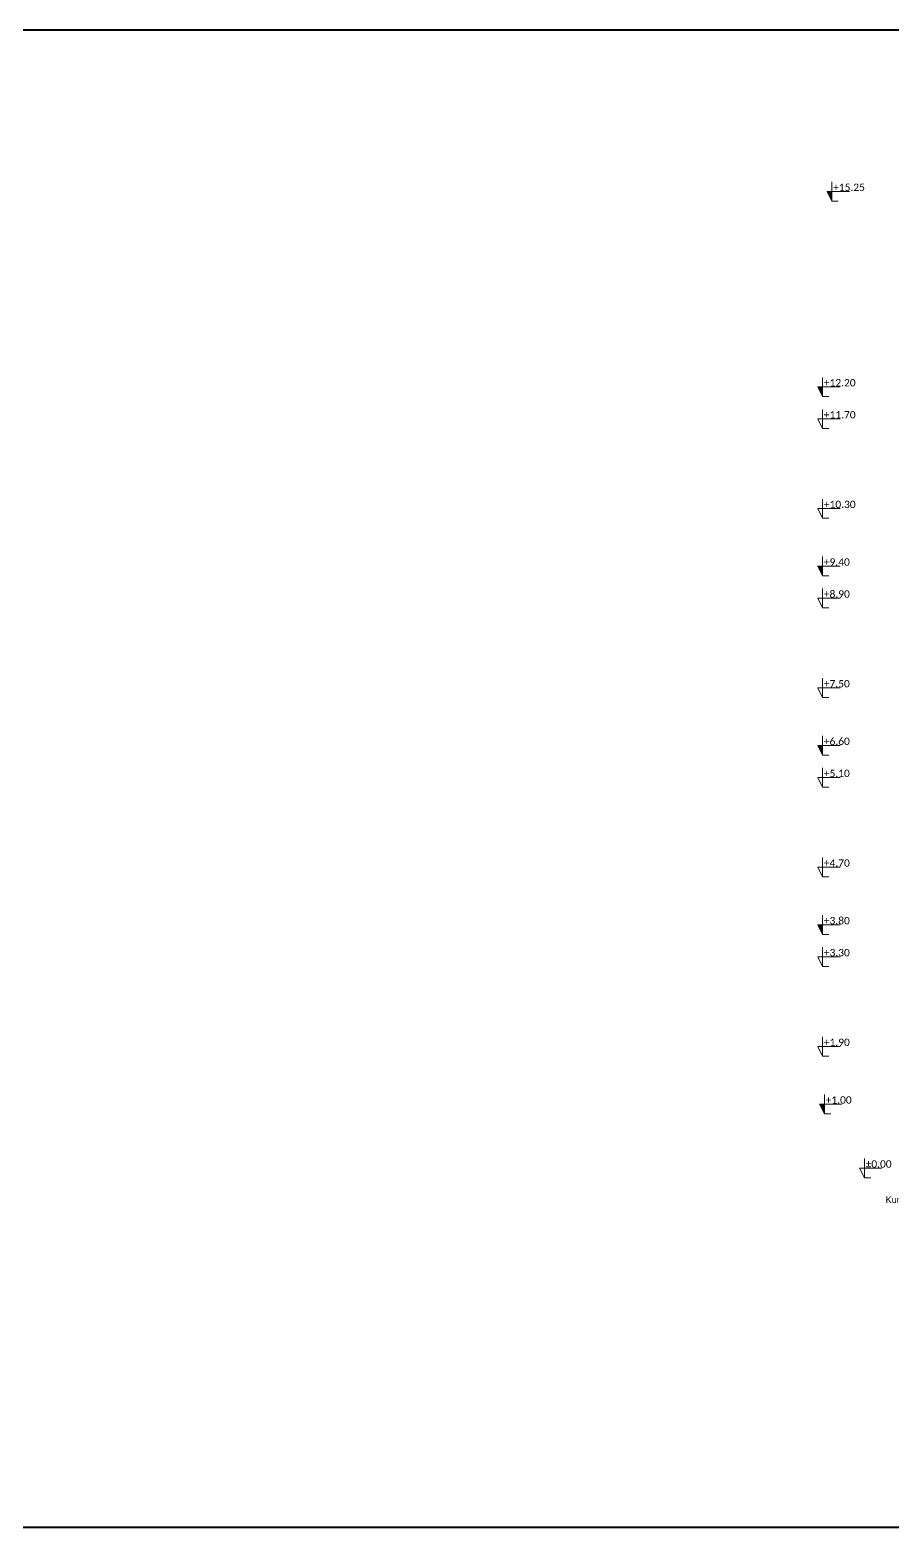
# Model space of a CAD drawing. Header units: metres. Extents: x 134072 to 172200, y 35728 to 38066.
# Drawn here: x 159324 to 160671, y 35728 to 38066 of the extents above; entities that cross this region are included whole.
import ezdxf

# ---------------------------------------------------------------- set-up
doc = ezdxf.new("R2010")
doc.units = ezdxf.units.M
doc.layers.add('ELEKTRİK', color=102, linetype='Continuous', lineweight=40)
doc.layers.add('Kotlandırma', color=212, linetype='Continuous', lineweight=9)
doc.layers.add('YAZI', color=1, linetype='Continuous')
doc.styles.get("Standard").update_dxf_attribs({"font": 'txt.shx'})

msp = doc.modelspace()

# ---------------------------------------------------------------- hatches: boundary and pattern name
at = {"layer": 'Kotlandırma', "lineweight": 20}
for points in [[(160576.6, 37814.1), (160569.1, 37814.1), (160576.6, 37799.1)], [(160562.1, 37508.8), (160554.6, 37508.8), (160562.1, 37493.8)], [(160562.1, 37228.8), (160554.6, 37228.8), (160562.1, 37213.8)], [(160562.1, 36948.8), (160554.6, 36948.8), (160562.1, 36933.8)], [(160562.1, 36668.8), (160554.6, 36668.8), (160562.1, 36653.8)], [(160565, 36388.8), (160557.5, 36388.8), (160565, 36373.8)]]:
    msp.add_hatch(color=256, dxfattribs=at).paths.add_polyline_path(points)

# ---------------------------------------------------------------- linework, layer by layer
at = {"layer": 'ELEKTRİK'}
for p, q in [((135359.3, 38066.3, 127785.9), (172199.8, 38066.3, 127785.9)), ((134072.3, 35728.3, 127785.9), (172199.8, 35728.3, 127785.9))]:
    msp.add_line(p, q, dxfattribs=at)
at = {"layer": 'Kotlandırma', "lineweight": 20}
for p, q in [((160576.6, 37814.1), (160576.6, 37829.1)), ((160576.6, 37799.1), (160569.1, 37814.1)), ((160569.1, 37814.1), (160576.6, 37814.1)), ((160576.6, 37814.1), (160576.6, 37799.1)), ((160576.6, 37814.1), (160603.9, 37814.1)), ((160586.6, 37799.1), (160576.6, 37799.1)), ((160562.1, 37493.8), (160554.6, 37508.8)), ((160554.6, 37508.8), (160562.1, 37508.8)), ((160562.1, 37508.8), (160562.1, 37523.8)), ((160562.1, 37508.8), (160562.1, 37493.8)), ((160562.1, 37508.8), (160589.5, 37508.8)), ((160572.1, 37493.8), (160562.1, 37493.8)), ((160562.1, 37443.8), (160554.6, 37458.8)), ((160554.6, 37458.8), (160562.1, 37458.8)), ((160562.1, 37458.8), (160562.1, 37473.8)), ((160562.1, 37458.8), (160562.1, 37443.8)), ((160562.1, 37458.8), (160589.5, 37458.8)), ((160572.1, 37443.8), (160562.1, 37443.8)), ((160562.1, 37303.8), (160554.6, 37318.8)), ((160554.6, 37318.8), (160562.1, 37318.8)), ((160562.1, 37318.8), (160562.1, 37333.8)), ((160562.1, 37318.8), (160562.1, 37303.8)), ((160562.1, 37318.8), (160589.5, 37318.8)), ((160572.1, 37303.8), (160562.1, 37303.8)), ((160562.1, 37213.8), (160554.6, 37228.8)), ((160554.6, 37228.8), (160562.1, 37228.8)), ((160562.1, 37228.8), (160562.1, 37243.8)), ((160562.1, 37228.8), (160562.1, 37213.8)), ((160562.1, 37228.8), (160589.5, 37228.8)), ((160572.1, 37213.8), (160562.1, 37213.8)), ((160562.1, 37163.8), (160554.6, 37178.8)), ((160554.6, 37178.8), (160562.1, 37178.8)), ((160562.1, 37178.8), (160562.1, 37193.8)), ((160562.1, 37178.8), (160562.1, 37163.8)), ((160562.1, 37178.8), (160589.5, 37178.8)), ((160572.1, 37163.8), (160562.1, 37163.8)), ((160562.1, 37023.8), (160554.6, 37038.8)), ((160554.6, 37038.8), (160562.1, 37038.8)), ((160562.1, 37038.8), (160562.1, 37053.8)), ((160562.1, 37038.8), (160562.1, 37023.8)), ((160562.1, 37038.8), (160589.5, 37038.8)), ((160572.1, 37023.8), (160562.1, 37023.8)), ((160562.1, 36948.8), (160562.1, 36963.8)), ((160562.1, 36933.8), (160554.6, 36948.8)), ((160554.6, 36948.8), (160562.1, 36948.8)), ((160562.1, 36948.8), (160562.1, 36933.8)), ((160562.1, 36948.8), (160589.5, 36948.8)), ((160572.1, 36933.8), (160562.1, 36933.8)), ((160562.1, 36883.8), (160554.6, 36898.8)), ((160554.6, 36898.8), (160562.1, 36898.8)), ((160562.1, 36898.8), (160562.1, 36913.8)), ((160562.1, 36898.8), (160562.1, 36883.8)), ((160562.1, 36898.8), (160589.5, 36898.8)), ((160572.1, 36883.8), (160562.1, 36883.8)), ((160562.1, 36743.8), (160554.6, 36758.8)), ((160554.6, 36758.8), (160562.1, 36758.8)), ((160562.1, 36758.8), (160562.1, 36773.8)), ((160562.1, 36758.8), (160562.1, 36743.8)), ((160562.1, 36758.8), (160589.5, 36758.8)), ((160572.1, 36743.8), (160562.1, 36743.8)), ((160562.1, 36668.8), (160562.1, 36683.8)), ((160562.1, 36653.8), (160554.6, 36668.8)), ((160554.6, 36668.8), (160562.1, 36668.8)), ((160562.1, 36668.8), (160562.1, 36653.8)), ((160562.1, 36668.8), (160589.5, 36668.8)), ((160572.1, 36653.8), (160562.1, 36653.8)), ((160562.1, 36603.8), (160554.6, 36618.8)), ((160554.6, 36618.8), (160562.1, 36618.8)), ((160562.1, 36618.8), (160562.1, 36633.8)), ((160562.1, 36618.8), (160562.1, 36603.8)), ((160562.1, 36618.8), (160589.5, 36618.8)), ((160572.1, 36603.8), (160562.1, 36603.8)), ((160562.1, 36463.8), (160554.6, 36478.8)), ((160554.6, 36478.8), (160562.1, 36478.8)), ((160562.1, 36478.8), (160562.1, 36493.8)), ((160562.1, 36478.8), (160562.1, 36463.8)), ((160562.1, 36478.8), (160589.5, 36478.8)), ((160572.1, 36463.8), (160562.1, 36463.8)), ((160565, 36388.8), (160565, 36403.8)), ((160565, 36373.8), (160557.5, 36388.8)), ((160557.5, 36388.8), (160565, 36388.8)), ((160565, 36388.8), (160565, 36373.8)), ((160565, 36388.8), (160592.4, 36388.8)), ((160575, 36373.8), (160565, 36373.8)), ((160627.4, 36273.8), (160619.9, 36288.8)), ((160619.9, 36288.8), (160627.4, 36288.8)), ((160627.4, 36288.8), (160627.4, 36303.8)), ((160627.4, 36288.8), (160627.4, 36273.8)), ((160627.4, 36288.8), (160654.7, 36288.8)), ((160637.4, 36273.8), (160627.4, 36273.8))]:
    msp.add_line(p, q, dxfattribs=at)

# ---------------------------------------------------------------- texts
at = {"layer": 'Kotlandırma', "lineweight": 20, "char_height": 12.5, "width": 46.982, "attachment_point": 7}
for s, insert in [('\\pxa0.83333,sm1.15;{\\fCalibri|b0|i0|c162|p34;\\H0.9167x;\\C0;+15.25}', (160578.6, 37814.7)), ('\\pxa0.83333,sm1.15;{\\fCalibri|b0|i0|c162|p34;\\H0.9167x;\\C0;+12.20}', (160564.1, 37509.5)), ('\\pxa0.83333,sm1.15;{\\fCalibri|b0|i0|c162|p34;\\H0.9167x;\\C0;+11.70}', (160564.1, 37459.5)), ('\\pxa0.83333,sm1.15;{\\fCalibri|b0|i0|c162|p34;\\H0.9167x;\\C0;+10.30}', (160564.1, 37319.5)), ('\\pxa0.83333,sm1.15;{\\fCalibri|b0|i0|c162|p34;\\H0.9167x;\\C0;+9.40}', (160564.1, 37229.5)), ('\\pxa0.83333,sm1.15;{\\fCalibri|b0|i0|c162|p34;\\H0.9167x;\\C0;+8.90}', (160564.1, 37179.5)), ('\\pxa0.83333,sm1.15;{\\fCalibri|b0|i0|c162|p34;\\H0.9167x;\\C0;+7.50}', (160564.1, 37039.5)), ('\\pxa0.83333,sm1.15;{\\fCalibri|b0|i0|c162|p34;\\H0.9167x;\\C0;+6.60}', (160564.1, 36949.5)), ('\\pxa0.83333,sm1.15;{\\fCalibri|b0|i0|c162|p34;\\H0.9167x;\\C0;+5.10}', (160564.1, 36899.5)), ('\\pxa0.83333,sm1.15;{\\fCalibri|b0|i0|c162|p34;\\H0.9167x;\\C0;+4.70}', (160564.1, 36759.5)), ('\\pxa0.83333,sm1.15;{\\fCalibri|b0|i0|c162|p34;\\H0.9167x;\\C0;+3.80}', (160564.1, 36669.5)), ('\\pxa0.83333,sm1.15;{\\fCalibri|b0|i0|c162|p34;\\H0.9167x;\\C0;+3.30}', (160564.1, 36619.5)), ('\\pxa0.83333,sm1.15;{\\fCalibri|b0|i0|c162|p34;\\H0.9167x;\\C0;+1.90}', (160564.1, 36479.5)), ('\\pxa0.83333,sm1.15;{\\fCalibri|b0|i0|c162|p34;\\H0.9167x;\\C0;+1.00}', (160567, 36389.5)), ('{\\fCalibri|b0|i0|c162|p34;\\H0.9167x;\\C0;±0.00}', (160629.4, 36289.5))]:
    msp.add_mtext(s, dxfattribs=dict(at, insert=insert))
at = {"layer": 'YAZI', "color": 42, "insert": (160770.9, 36231.5), "char_height": 10, "attachment_point": 9}
msp.add_mtext('{\\fArial|b0|i0|c162|p34;Kum-Çakıl Filtresi}', dxfattribs=at)

doc.saveas('drawing.dxf')
